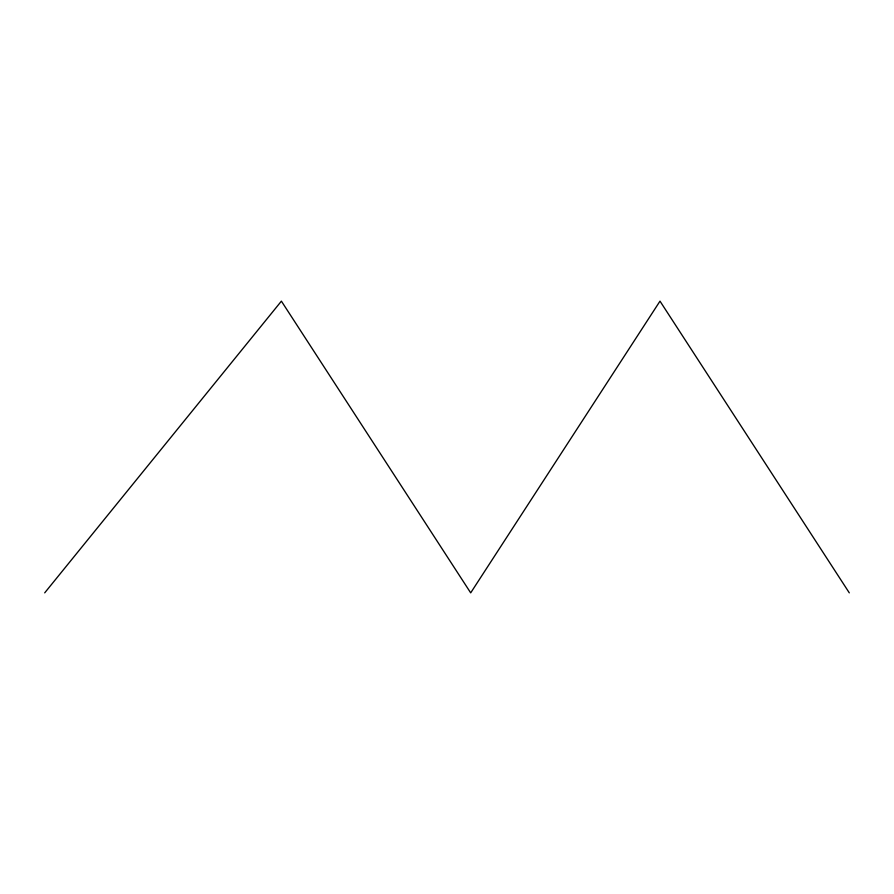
<?xml version="1.0" encoding="UTF-8"?>
<svg xmlns="http://www.w3.org/2000/svg" width="894" height="894" viewBox="0 0 894 894"><rect width="100%" height="100%" fill="white"/><g stroke="black" fill="none" stroke-linecap="round" stroke-linejoin="round"><path stroke-width="1.34" d="M44.7 592.856L281.387 301.144L470.691 592.856L659.995 301.144L849.3 592.856"/></g></svg>
